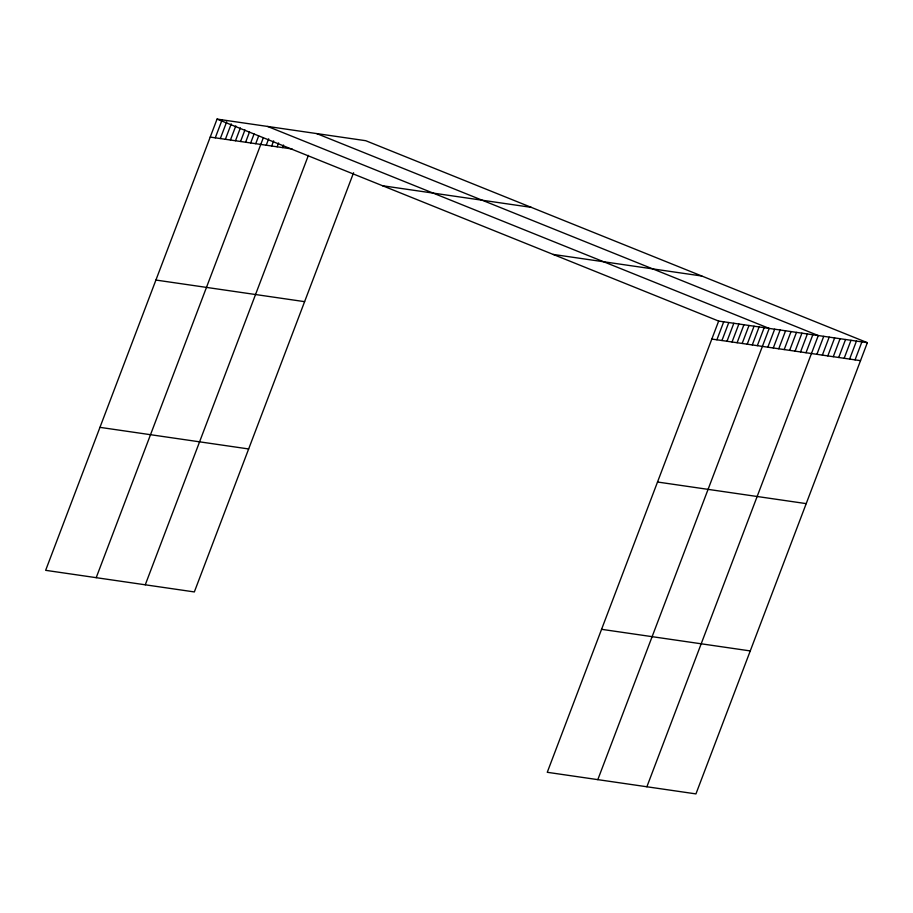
<?xml version="1.0" encoding="UTF-8"?>
<svg xmlns="http://www.w3.org/2000/svg" width="913" height="913" viewBox="0 0 913 913"><rect width="100%" height="100%" fill="white"/><g stroke="black" fill="none" stroke-linecap="round" stroke-linejoin="round"><path stroke-width="1.37" d="M867.35 342.672L718.657 321.068L547.264 772.295L695.946 793.899L867.35 342.672L365.736 140.705L217.054 119.101L45.65 570.328L194.343 591.932L353.582 172.728M215.274 137.817L222.11 119.843M220.33 138.548L226.675 121.851M225.385 139.29L231.24 123.871M230.441 140.02L235.816 125.891M235.497 140.75L240.381 127.911M240.553 141.492L244.946 129.931M245.608 142.223L249.511 131.951M250.664 142.964L254.076 133.971M255.72 143.695L258.653 135.991M96.207 577.667L263.218 138.011M266.231 145.224L268.673 138.799M271.686 146.012L273.638 140.876M277.13 146.799L278.602 142.953M282.585 147.598L283.555 145.03M145.27 584.799L308.389 155.381M716.888 339.784L723.712 321.81M721.943 340.526L728.768 322.54M726.999 341.257L733.824 323.27M732.055 341.987L738.879 324.012M737.111 342.729L743.935 324.743M742.166 343.459L748.991 325.485M747.222 344.19L754.047 326.215M752.278 344.931L759.102 326.945M757.334 345.662L764.158 327.687M597.81 779.645L769.214 328.418L267.612 126.451M767.833 347.191L774.669 329.205M773.288 347.979L780.124 330.004M778.743 348.777L785.568 330.791M784.199 349.565L791.023 331.59M789.642 350.352L796.478 332.378M795.097 351.151L801.922 333.165M800.553 351.939L807.377 333.964M805.996 352.738L812.832 334.751M646.883 786.766L818.288 335.55L316.674 133.572M816.907 354.312L823.731 336.338M822.362 355.111L829.187 337.125M827.806 355.899L834.642 337.924M833.261 356.698L840.086 338.712M838.716 357.485L845.541 339.51M844.16 358.284L850.996 340.298M849.615 359.071L856.451 341.085M855.07 359.859L861.895 341.884M210.218 137.087L292.126 148.979M382.581 185.75L531.275 207.354M553.13 254.419L701.823 276.023M711.832 339.054L860.525 360.658M155.918 280.051L304.6 301.655M657.52 482.018L806.213 503.622M99.962 427.352L248.644 448.956M601.564 629.319L750.258 650.923M217.054 119.101L718.657 321.068"/></g></svg>
